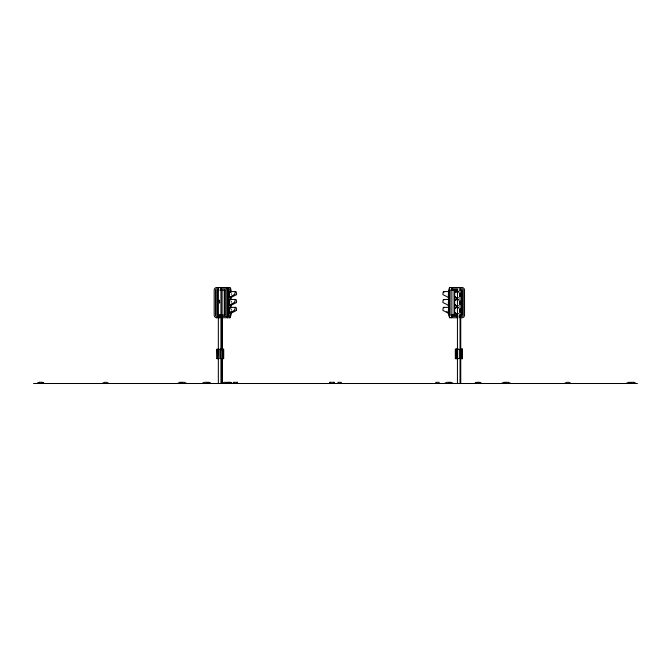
<?xml version="1.0" encoding="UTF-8"?>
<svg xmlns="http://www.w3.org/2000/svg" width="671" height="671" viewBox="0 0 671 671"><rect width="100%" height="100%" fill="white"/><g stroke="black" fill="none" stroke-linecap="round" stroke-linejoin="round"><path stroke-width="0.5" stroke-dasharray="3.35 2.52" d="M231.042 308.87A3.154 0.889 -90 0 1 231.168 310.438A3.288 0.931 -90 0 0 231.076 308.803M231.042 300.977A3.154 0.889 -90 0 1 231.168 302.546A3.288 0.931 -90 0 0 231.076 300.91M231.143 293.529A3.288 0.931 -90 0 1 231.21 294.653A3.154 0.889 -90 0 0 231.109 293.579"/><path stroke-width="1.01" d="M222.126 358.448L222.126 383.502L222.126 317.76L222.126 349.054M457.312 290.132L457.58 292.623L457.496 289.998L451.34 289.998M457.312 317.744L457.454 315.244L451.474 315.118M457.437 292.623L457.454 290.132M457.496 292.623L457.496 290.132M460.063 317.744L460.063 315.118M460.063 383.502L460.063 287.498M230.438 315.076L230.161 316.385L227.419 316.418M223.024 357.618L223.04 356.997M223.133 357.257L223.057 357.559M223.284 357.425L223.258 357.257M455.953 357.677L455.936 357.106M223.099 357.71L223.107 357.098M223.275 357.517L223.158 357.224M227.368 288.857L230.111 288.824L230.438 290.174M179.937 383.502L182.21 382.336M201.921 383.502L204.194 382.336L208.958 382.336L211.231 383.502M225.733 383.502L228.006 382.336M444.42 383.502L446.693 382.336L451.113 382.336L453.386 383.502M564.395 383.502L566.668 382.336L568.941 382.336L571.239 383.502M39.53 382.336L37.232 383.502L39.463 382.336L41.971 382.336L44.244 383.502M37.391 383.502L39.698 382.336M102.143 383.502L104.441 382.336L106.723 382.336L108.996 383.502M177.429 383.502L179.853 382.336M221.724 383.502L224.022 382.336L226.295 382.336M224.919 383.502L227.217 382.336L230.279 382.336L232.577 383.502M225.582 383.502L227.88 382.336M474.54 383.502L476.838 382.336L479.421 382.336L481.694 383.502M474.741 383.502L477.148 382.336M501.455 383.502L503.753 382.336L506.026 382.336M503.963 383.502L506.269 382.336L508.543 382.336M626.06 383.502L628.358 382.336L630.639 382.336M629.323 383.502L631.688 382.336M218.821 288.815L216.624 288.824A1.308 1.283 -90 0 0 215.517 289.956L215.517 315.286A1.308 1.283 -90 0 0 216.624 316.418L218.821 316.427M220.801 288.815L225.976 288.824A1.308 1.283 -90 0 1 227.083 289.956L227.083 315.286A1.308 1.283 -90 0 1 225.976 316.418L220.801 316.427M457.983 288.815L452.85 288.824A1.308 1.275 -90 0 0 451.91 289.469M459.954 288.815L462.126 288.824A1.308 1.275 -90 0 1 463.225 289.956L463.225 315.286A1.308 1.275 -90 0 1 462.126 316.418L459.954 316.427M220.222 289.998L221.464 290.132M218.796 290.132L216.792 290.132L216.792 315.118L218.796 315.118M220.021 290.132L225.808 290.132L225.808 315.118L220.021 315.118M227.469 290.132L230.824 290.132M457.991 290.132L450.073 290.132L450.073 315.118L457.991 315.118M459.786 290.132L461.967 290.132L461.967 315.118L459.786 315.118M230.262 291.575L235.68 291.575M443.565 291.575L449.109 291.575M230.262 299.467L235.68 299.467M443.565 299.467L449.109 299.467M230.262 307.36L235.68 307.36M443.565 307.36L449.109 307.36M227.469 315.118L230.824 315.118M220.247 315.244L221.464 315.118M457.983 316.427L452.85 316.418A1.308 1.275 -90 0 1 451.91 315.773M216.767 317.744L218.796 317.744M220.776 317.744L225.808 317.744A2.634 2.575 -90 0 0 228.392 315.118L228.392 290.132A2.634 2.575 -90 0 0 225.808 287.498L216.767 287.498A2.634 2.575 -90 0 0 214.183 290.132L214.183 315.118A2.634 2.575 -90 0 0 216.792 317.744M230.069 317.744L227.343 317.744A2.634 0.746 -90 0 1 226.815 316.972M458.016 317.744L453.017 317.744A2.634 2.558 -90 0 1 451.239 316.972M459.97 317.744L461.992 317.744A2.634 2.558 -90 0 0 464.55 315.118L464.517 290.132A2.634 2.558 -90 0 0 461.992 287.498L453.017 287.498A2.634 2.558 -90 0 0 451.206 288.27M218.863 349.18L216.934 349.18L217.043 358.649M219.945 349.18L223.686 349.18L223.686 358.649L220.801 358.649M458.385 349.18L455.324 349.18L455.324 358.649L458.427 358.649M460.365 349.18L462.411 349.18L462.411 358.649L460.314 358.649M217.043 349.306L217.169 358.649M222.722 349.306L219.87 349.306L219.87 358.515L223.267 358.515M458.427 349.306L456.272 349.306L456.272 358.515M459.912 349.306L462.336 349.306M217.723 350.488L217.689 356.016M222.504 356.016L223.527 356.016L223.527 350.488L222.504 350.488L222.638 356.016M455.735 358.515L458.427 358.515M459.912 358.515L462.21 358.515M216.934 358.649L218.863 358.649M179.727 382.336L184.483 382.336L186.781 383.502M233.701 382.336L237.467 382.336L237.467 383.502L237.433 382.336M631.621 382.336L633.961 382.336M33.55 383.502L637.45 383.502M446.777 311.663L448.798 312.602M448.966 382.336L451.264 383.502M206.475 382.336L208.773 383.502M41.736 382.336L44.043 383.502L41.803 382.336M633.894 382.336L636.234 383.502M508.534 382.336L510.824 383.502M479.111 382.336L481.585 383.502M230.153 382.336L232.426 383.502M229.49 382.336L231.763 383.502M208.471 382.336L210.744 383.502M462.336 349.18L462.336 358.649M462.21 349.306L462.21 358.649M461.942 349.306L461.942 358.515M461.774 290.132L461.774 315.118M460.751 317.76L460.751 349.063M460.751 358.457L460.751 383.502M460.038 349.306L460.038 358.515M457.639 349.306L457.639 358.515M457.58 315.118L457.58 317.744M457.437 289.998L457.437 383.502M456.54 349.306L456.54 358.649M456.414 349.18L456.414 358.649M455.71 349.18L455.735 358.649M454.686 290.132L454.686 315.118M454.049 290.132L454.049 315.118M451.877 290.132L451.877 315.118M448.924 290.132L448.924 315.118M439.136 383.502L439.136 382.336L435.798 382.336L435.798 383.502M341.321 383.502L341.321 382.336L337.983 382.336L337.983 383.502M334.091 383.502L334.091 382.336L329.562 382.336L329.562 383.502M333.73 382.336L333.73 383.502M330.392 382.336L330.392 383.502M329.956 382.336L329.956 383.502M237.266 382.336L237.266 383.502M234.129 382.336L234.129 383.502M233.818 383.502L233.818 382.336L233.701 383.502M230.824 297.412L230.807 299.501M230.824 305.75L230.807 307.83M230.824 313.03L230.807 315.118M230.681 290.132L230.681 292.212M230.681 297.412L230.681 299.501M230.681 305.75L230.681 307.83M230.681 313.03L230.681 315.118A2.634 0.746 -90 0 1 229.943 317.744M228.358 290.132L228.358 315.118M228.224 290.132L228.224 315.118M224.626 290.132L224.626 315.118M224.257 290.132L224.257 315.118M223.393 350.488L223.393 356.016M223.3 349.18L223.267 358.649M222.478 349.18L222.478 358.649M222.084 290.132L222.084 315.118M220.96 287.498L220.96 350.111M220.96 358.457L220.96 383.502M220.826 349.306L220.826 358.515M219.576 315.118L219.602 317.744M218.335 287.498L218.335 383.502M217.555 290.132L217.555 315.118M449.184 313.634A3.154 0.637 -90 0 1 448.446 310.438A3.288 0.663 -90 0 1 449.218 307.293M449.218 307.419A3.154 0.637 -90 0 0 448.446 310.438A3.288 0.663 -90 0 0 449.184 313.768M443.883 307.821A3.154 0.637 -90 0 0 442.91 310.438L447.892 312.879A3.154 0.637 -90 0 0 448.714 312.98M449.184 305.875A3.288 0.663 -90 0 1 448.421 302.537A3.288 0.663 -90 0 1 449.218 299.4M449.184 305.741A3.154 0.637 -90 0 1 448.446 302.546A3.154 0.637 -90 0 1 449.218 299.526M443.883 299.929A3.154 0.637 -90 0 0 442.91 302.546L447.892 304.986A3.154 0.637 -90 0 0 448.522 305.615M449.226 303.669A3.288 0.663 -90 0 1 449.243 301.422M449.83 317.744A2.634 0.537 -90 0 1 449.293 315.118L449.293 290.132A2.634 0.537 -90 0 1 449.83 287.498M452.229 315.118A2.634 0.537 -90 0 1 451.7 317.744L449.704 317.744A2.634 0.537 -90 0 1 449.167 315.118L449.167 290.132A2.634 0.537 -90 0 1 449.704 287.498L451.7 287.498A2.634 0.537 -90 0 1 452.229 290.132M451.566 287.498A2.634 0.537 90 0 1 452.103 290.132M449.184 297.983A3.288 0.663 -90 0 1 448.421 294.653A3.288 0.663 -90 0 1 449.218 291.508M449.226 295.777A3.288 0.663 -90 0 1 449.243 293.529M448.622 297.505A3.154 0.637 -90 0 1 447.892 297.094L442.91 294.653A3.154 0.637 -90 0 1 443.296 291.843A3.154 0.637 -90 0 1 443.976 292.363M449.184 297.849A3.154 0.637 -90 0 1 448.446 294.653A3.154 0.637 -90 0 1 449.218 291.642M452.103 315.118A2.634 0.537 -90 0 1 451.566 317.744M449.226 311.562A3.288 0.663 -90 0 1 449.243 309.314M454.72 308.543A3.154 3.07 -90 0 1 458.092 307.519M459.97 309.356A3.154 3.07 -90 0 1 460.029 311.52M457.723 313.609A3.154 3.07 -90 0 1 454.502 312.158M454.72 300.658A3.154 3.07 -90 0 1 458.092 299.627M459.97 301.472A3.154 3.07 -90 0 1 460.029 303.627M457.723 305.716A3.154 3.07 -90 0 1 454.502 304.265M460.029 300.91A3.288 3.196 -90 0 1 460.113 304.198M457.932 305.842A3.288 3.196 -90 0 1 456.288 305.741M455.777 305.506A3.288 3.196 -90 0 1 454.904 304.793M455.19 300.155A3.288 3.196 -90 0 1 457.781 299.375M454.619 300.574A3.288 3.196 -90 0 1 458.134 299.509M460.096 301.422A3.288 3.196 -90 0 1 459.92 304.198M457.748 305.842A3.288 3.196 -90 0 1 454.72 304.793M460.029 308.803A3.288 3.196 -90 0 1 460.113 312.082M457.932 313.734A3.288 3.196 -90 0 1 455.307 313.08M454.804 308.459A3.288 3.196 -90 0 1 457.781 307.259M454.619 308.459A3.288 3.196 -90 0 1 458.134 307.393M460.096 309.314A3.288 3.196 -90 0 1 459.92 312.082M457.748 313.734A3.288 3.196 -90 0 1 454.72 312.686M458.05 305.557A3.154 3.07 -90 0 1 454.636 304.709M460.029 293.017A3.288 3.196 -90 0 1 460.113 296.305M457.932 297.958A3.288 3.196 -90 0 1 454.904 296.909M454.804 292.682A3.288 3.196 -90 0 1 457.781 291.482M454.619 292.682A3.288 3.196 -90 0 1 458.134 291.617M460.096 293.529A3.288 3.196 -90 0 1 459.92 296.305M457.748 297.958A3.288 3.196 -90 0 1 454.72 296.909M454.67 299.685A3.154 3.07 -90 0 1 458.092 300.533M458.05 297.672A3.154 3.07 -90 0 1 454.636 296.817M454.72 292.766A3.154 3.07 -90 0 1 458.092 291.742M459.97 293.579A3.154 3.07 -90 0 1 460.029 295.735M457.723 297.823A3.154 3.07 -90 0 1 454.502 296.381M454.67 291.793A3.154 3.07 -90 0 1 458.092 292.64M458.05 313.449A3.154 3.07 -90 0 1 454.636 312.602M454.67 307.578A3.154 3.07 -90 0 1 458.092 308.425M231.126 311.52A3.154 0.889 -90 0 1 229.952 313.441A3.154 0.889 -90 0 1 229.474 309.163A3.154 0.889 -90 0 1 230.707 307.737M231.16 311.562A3.288 0.931 -90 0 1 229.935 313.567A3.288 0.931 -90 0 1 229.44 309.113A3.288 0.931 -90 0 1 230.723 307.628M229.859 305.682A3.288 0.931 -90 0 1 228.593 302.705A3.288 0.931 -90 0 1 229.817 299.509M230.581 299.509A3.288 0.931 -90 0 0 229.423 301.396A3.288 0.931 -90 0 0 229.885 305.599A3.288 0.931 -90 0 0 231.092 304.198A3.154 0.889 -90 0 1 229.901 305.473A3.154 0.889 -90 0 1 229.457 301.447A3.154 0.889 -90 0 1 230.564 299.627M229.859 313.575A3.288 0.931 -90 0 1 228.601 310.304A3.288 0.931 -90 0 1 229.968 307.628M226.941 288.27A2.634 0.746 -90 0 1 227.469 287.498M226.815 288.27A2.634 0.746 -90 0 1 227.343 287.498L230.069 287.498A2.634 0.746 -90 0 1 230.807 290.132L230.824 292.212A3.288 0.931 -90 0 0 229.524 292.833A3.288 0.931 -90 0 0 229.792 297.521A3.288 0.931 -90 0 0 231.092 296.305A3.154 0.889 -90 0 1 229.809 297.412A3.154 0.889 -90 0 1 229.549 292.908A3.154 0.889 -90 0 1 230.832 292.262M230.01 297.538A3.288 0.931 -90 0 1 228.601 295.097A3.288 0.931 -90 0 1 229.817 291.617M227.469 317.744A2.634 0.746 -90 0 1 226.941 316.972M219.073 315.118L219.073 317.744L219.719 317.744L219.719 315.118L219.073 315.118M219.249 300.256L219.593 302.881L219.249 300.256M234.825 294.259L230.371 296.817A3.154 0.889 -90 0 0 231.629 297.094L236.595 294.653A3.154 0.889 -90 0 0 235.764 291.583A3.154 0.889 -90 0 0 234.825 294.259M234.825 302.151L230.371 304.709A3.154 0.889 -90 0 0 231.629 304.986L236.595 302.546A3.154 0.889 -90 0 0 235.764 299.476A3.154 0.889 -90 0 0 234.825 302.151M234.825 310.044L230.371 312.602A3.154 0.889 -90 0 0 231.629 312.879L236.595 310.438A3.154 0.889 -90 0 0 235.764 307.36A3.154 0.889 -90 0 0 234.825 310.044M455.634 350.488L455.508 356.016L455.634 350.488M333.932 383.502L333.932 382.336L333.906 383.502"/></g></svg>
